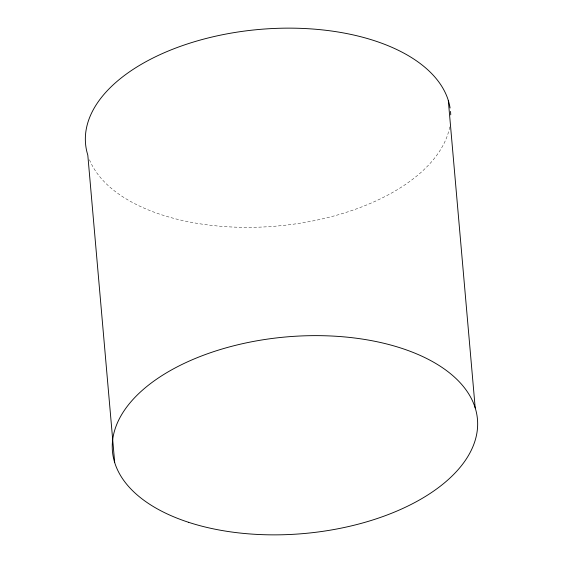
<?xml version="1.0" encoding="UTF-8"?>
<svg xmlns="http://www.w3.org/2000/svg" width="563" height="563" viewBox="0 0 563 563"><rect width="100%" height="100%" fill="white"/><g stroke="black" fill="none" stroke-linecap="round" stroke-linejoin="round"><path stroke-width="0.42" stroke-dasharray="2.81 2.11" d="M449.731 126.949A183.2 98.701 -5 0 1 277.819 225.974A183.2 98.701 -5 0 1 89.468 159.723"/><path stroke-width="0.84" d="M448.303 100.425L475.2 407.922M114.697 462.575L87.8 155.078A183.2 98.701 -5 0 1 245.292 30.965A183.2 98.701 -5 0 1 450.083 107.997M450.52 111.432A183.2 98.701 -5 0 1 450.731 114.887M188.591 522.309A183.2 98.701 -5 0 0 476.784 433.644A183.2 98.701 -5 0 0 219.479 349.792A183.2 98.701 -5 0 0 188.591 522.309"/></g></svg>
